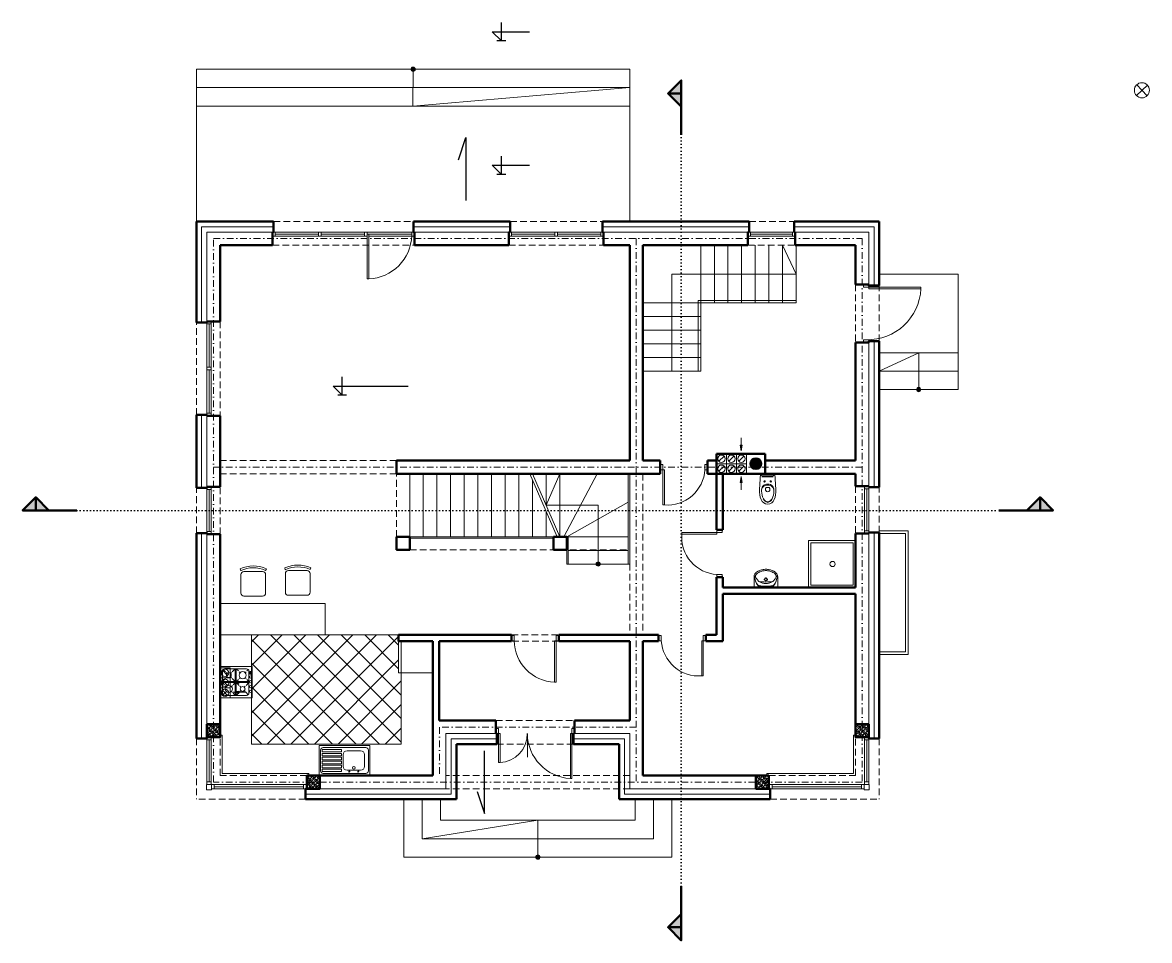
# Model space of a CAD drawing. Header units: millimetres. Extents: x 2435 to 7334, y 2827 to 6518.
# Drawn here: x 2435 to 4580, y 4749 to 6497 of the extents above; entities that cross this region are included whole.
import ezdxf

# ---------------------------------------------------------------- set-up
doc = ezdxf.new("R2010")
doc.units = ezdxf.units.MM
for name, pattern in [('DASHDOT', [25.4, 12.7, -6.35, 0, -6.35]), ('DASHED', [19.05, 12.7, -6.35]), ('DOT', [6.35, 0, -6.35])]:
    doc.linetypes.add(name, pattern=pattern)
doc.layers.add('A-meble', color=7, linetype='Continuous', lineweight=5, true_color=0x8a8a8a)
for name, color, linetype, lineweight in [('A-murowane', 6, 'Continuous', 50), ('A-osie', 7, 'DASHDOT', 5), ('A-p.widokowa', 5, 'Continuous', 15), ('A-pod', 5, 'DASHED', 15), ('A-schody', 2, 'Continuous', 0), ('A-stolarka', 1, 'Continuous', 5), ('A-w.ocieplenie', 4, 'BATTING', 5), ('A-wykończenie', 4, 'Continuous', 5), ('A17_OPIS_WARSTW', 32, 'Continuous', 9), ('B-linia przekrojowa', 40, 'DOT', 30), ('B-materiały', 9, 'Continuous', 0)]:
    doc.layers.add(name, color=color, linetype=linetype, lineweight=lineweight)
doc.layers.add('oznaczenia niedr', color=7, linetype='Continuous', lineweight=0, plot=False)
doc.layers.get('A17_OPIS_WARSTW').off()
doc.styles.add('APLUS', font='arial.ttf', dxfattribs={"width": 0.6})
doc.linetypes.add('BATTING', pattern='A,0.00254,-2.54,[134,ltypeshp.shx,S=2.54,R=0,X=-2.54,Y=0],-5.08,[134,ltypeshp.shx,S=2.54,R=180,X=2.54,Y=0],-2.54', length=10.16254)
pattern_1 = [(45, (-292.659, 2064.0664), (-3.535534, 3.535534), []), (45, (-289.134, 2064.0664), (-3.535534, 3.535534), [5, -2.5])]

# ---------------------------------------------------------------- blocks, each defined once
blk = doc.blocks.new('A$C7FE075C5')
at = {"layer": 'A-stolarka'}
for p, q in [((-5, 0), (-85, 0)), ((-85, -4), (-5, -4)), ((-85, -8), (-5, -8))]:
    blk.add_line(p, q, dxfattribs=at)
for points in [[(-90, 0), (-85, 0), (-85, -8), (-90, -8), (-90, 0)], [(-5, 0), (0, 0), (0, -8), (-5, -8), (-5, 0)]]:
    blk.add_lwpolyline(points, dxfattribs=at)
blk = doc.blocks.new('A$C77EB5EB5')
at = {"layer": 'A-stolarka'}
for p, q in [((-5, 0), (-175, 0)), ((-175, -4), (-92.5, -4)), ((-175, -8), (-92.5, -8)), ((-87.5, -4), (-5, -4)), ((-87.5, -8), (-5, -8))]:
    blk.add_line(p, q, dxfattribs=at)
for points in [[(-180, 0), (-175, 0), (-175, -8), (-180, -8), (-180, 0)], [(-92.5, 0), (-87.5, 0), (-87.5, -8), (-92.5, -8), (-92.5, 0)], [(-5, 0), (0, 0), (0, -8), (-5, -8), (-5, 0)]]:
    blk.add_lwpolyline(points, dxfattribs=at)
blk = doc.blocks.new('A$C386A056A')
at = {"layer": 'A-stolarka'}
for p, q in [((-25, 0), (-25, -90)), ((-17, 0), (-17, -90)), ((-25, -5), (-17, -5)), ((-21, -5), (-21, -85)), ((-25, -85), (-17, -85))]:
    blk.add_line(p, q, dxfattribs=at)
blk = doc.blocks.new('A$C6DA452C0')
at = {"layer": 'A-stolarka'}
for p, q in [((175, 8), (5, 8)), ((175, 4), (5, 4)), ((5, 0), (175, 0))]:
    blk.add_line(p, q, dxfattribs=at)
for points in [[(5, 0), (0, 0), (0, 8), (5, 8), (5, 0)], [(180, 0), (175, 0), (175, 8), (180, 8), (180, 0)]]:
    blk.add_lwpolyline(points, dxfattribs=at)
blk = doc.blocks.new('A$C4D3D61A9')
at = {"layer": 'A-stolarka'}
for points in [[(5, 5), (8, 5), (8, 72), (5, 72)], [(0, -5), (5, -5), (5, 5), (0, 5)], [(85, -5), (90, -5), (90, 5), (85, 5)]]:
    blk.add_lwpolyline(points, close=True, dxfattribs=at)
blk.add_arc((13.4, 0.4), 71.8, 3.6579, 94.2871, dxfattribs=at)
blk = doc.blocks.new('A$C2D106B1B')
at = {"layer": 'A-meble'}
for p, q in [((-52.4, 25.1), (-49.1, 23.6)), ((-41.2, 23.5), (-5.9, 23.5)), ((-47.1, -17.7), (-47.1, 17.7)), ((0, 17.7), (0, -17.7)), ((-52, -24.9), (-48.6, -23.8)), ((-5.9, -23.5), (-41.2, -23.5))]:
    blk.add_line(p, q, dxfattribs=at)
for centre, radius, start, end in [((2.9, 0.5), 60.5, 156.0391, 204.869), ((2.9, 0.5), 57, 156.0505, 205.2284), ((-41.2, 17.7), 5.89, 90, 180), ((-5.9, 17.7), 5.89, 0, 90), ((-41.2, -17.7), 5.89, 180, 270), ((-5.9, -17.7), 5.89, 270, 0)]:
    blk.add_arc(centre, radius, start, end, dxfattribs=at)
blk = doc.blocks.new('A$C7B764E71')
at = {"layer": 'A-meble'}
for points in [[(-90, 0), (-90, 90), (0, 90), (0, 0)], [(-85, 5), (-85, 85), (-5, 85), (-5, 5)]]:
    blk.add_lwpolyline(points, close=True, dxfattribs=at)
blk.add_circle((-43.9, 45), 5, dxfattribs=at)
at = {"layer": 'A-meble', "style": 'APLUS', "width": 0.8, "flags": 9}
blk.add_attdef('ESTCODE', (-90, 90), '', height=0.0213, dxfattribs=at)
blk = doc.blocks.new('A$C19D832B9')
at = {"layer": 'A-meble'}
blk.add_lwpolyline([(49.5, -12.6, -0.108747), (30.3, -15.5), (0, -13.5), (0, 13.5), (30.3, 15.5, -0.108747), (49.5, 12.6, -0.297002), (58.1, 0, -0.297002)], format="xyb", close=True, dxfattribs=at)
for points in [[(2.9, -13.7), (3.8, -11.4, 0.092626), (3.9, -10.6), (3.9, 10.3, 0.110215), (3.7, 11.1), (2.5, 13.7)], [(33.4, -11.5, 0.140223), (47.8, -8.2, 0.280577), (53.5, 0, 0.280577), (47.8, 8.2, 0.140223), (33.4, 11.5, 0.496783), (19.9, 0, 0.496783), (33.4, -11.5, -0.492052), (21.8, 0, -0.492052), (33.4, 11.5)], [(32.2, -3.9), (28.2, -3.9, -0.414214), (26.2, -1.9), (26.2, 0), (26.2, 1.8, -0.414214), (28.2, 3.8), (32.2, 3.8)], [(47.6, -8.4, 0.255814), (54.7, 0, 0.255814), (47.6, 8.4)]]:
    blk.add_lwpolyline(points, format="xyb", dxfattribs=at)
blk.add_lwpolyline([(6.1, -11), (6.1, 10.7)], dxfattribs=at)
for centre in [(14.8, 5.8), (14.8, -5.8)]:
    blk.add_circle(centre, 1.28, dxfattribs=at)
blk.add_arc((30.4, 0), 4.2, 294.6859, 65.3141, dxfattribs=at)
blk = doc.blocks.new('A$C40803298')
at = {"layer": 'A-meble', "linetype": 'Continuous'}
for p, q in [((0, -22.5), (0, 22.5)), ((0, 22.5), (19.5, 22.5)), ((0, 7.1), (0, -7.1)), ((15.6, 3.8), (15.6, 1.4)), ((11.8, 0), (14.2, 0)), ((15.6, -1.4), (15.6, -3.8)), ((17.1, 0), (19.5, 0)), ((0, -22.5), (19.5, -22.5))]:
    blk.add_line(p, q, dxfattribs=at)
for points in [[(29.2, 18.2), (28.2, 19.2), (27.2, 20.1), (26.1, 20.9), (24.9, 21.5), (23.6, 22), (22.2, 22.3), (20.9, 22.5), (19.5, 22.5)], [(2.4, 12.9), (2, 11.3), (1.7, 9.7), (1.5, 8.1), (1.3, 6.5), (1.1, 4.9), (1, 3.2), (0.9, 1.6), (0.9, 0)], [(0.9, 0), (0.9, -1.6), (1, -3.2), (1.1, -4.8), (1.3, -6.5), (1.5, -8.1), (1.7, -9.7), (2, -11.3), (2.3, -12.9)], [(3.7, 15), (3.4, 14.7), (3.2, 14.5), (3, 14.3), (2.8, 14), (2.7, 13.8), (2.6, 13.5), (2.4, 13.2), (2.4, 12.9)], [(3.7, 12.7), (3.5, 11.1), (3.3, 9.5), (3.1, 7.9), (3, 6.4), (2.9, 4.8), (2.8, 3.2), (2.8, 1.6), (2.8, 0)], [(2.8, 0), (2.8, -1.6), (2.8, -3.2), (2.9, -4.8), (3, -6.3), (3.1, -7.9), (3.3, -9.5), (3.5, -11.1), (3.7, -12.7)], [(22.5, 21.3), (20, 21.3), (17.5, 21), (15, 20.5), (12.5, 19.8), (10.2, 18.9), (7.9, 17.7), (5.7, 16.4), (3.7, 15)], [(5, 15), (4.7, 14.8), (4.5, 14.5), (4.3, 14.2), (4.1, 13.9), (4, 13.6), (3.8, 13.3), (3.8, 13), (3.7, 12.7)], [(22.5, 21.3), (20.1, 21.3), (17.8, 21), (15.4, 20.5), (13.1, 19.8), (10.9, 18.8), (8.8, 17.7), (6.8, 16.4), (5, 15)], [(11, 12), (10.2, 10.6), (9.6, 9.2), (9, 7.7), (8.6, 6.2), (8.3, 4.7), (8.1, 3.1), (8, 1.6), (8.1, 0)], [(8.1, 0), (8, -1.6), (8.1, -3.1), (8.3, -4.7), (8.6, -6.2), (9, -7.7), (9.6, -9.2), (10.2, -10.6), (11, -12)], [(11.7, 12.6), (11.3, 9.4), (11, 6.3), (10.8, 3.2), (10.7, 0), (10.8, -3.2), (11, -6.3), (11.3, -9.5), (11.7, -12.6)], [(20.7, 19.7), (19.2, 19.1), (17.8, 18.4), (16.5, 17.5), (15.2, 16.6), (14, 15.6), (12.9, 14.4), (11.9, 13.2), (11, 12)], [(26.4, 17.4), (25.9, 18), (25.2, 18.5), (24.6, 18.9), (23.8, 19.2), (23.1, 19.5), (22.3, 19.7), (21.5, 19.7), (20.7, 19.7)], [(31.7, 6.2), (31.4, 7.7), (30.9, 9.2), (30.4, 10.7), (29.8, 12.1), (29.1, 13.5), (28.3, 14.9), (27.4, 16.2), (26.4, 17.4)], [(31.1, 15.2), (30.9, 15.6), (30.7, 16), (30.5, 16.4), (30.2, 16.8), (30, 17.2), (29.7, 17.5), (29.4, 17.9), (29.2, 18.2)], [(34.9, 1.6), (34.8, 3.3), (34.5, 5.1), (34.2, 6.9), (33.7, 8.6), (33.2, 10.3), (32.6, 12), (31.9, 13.6), (31.1, 15.2)], [(31.7, -6.2), (32, -4.7), (32.3, -3.1), (32.4, -1.6), (32.4, 0), (32.4, 1.6), (32.3, 3.1), (32, 4.7), (31.7, 6.2)], [(34.9, -1.6), (35, -1.2), (35, -0.8), (35, -0.4), (35, 0), (35, 0.4), (35, 0.8), (35, 1.2), (34.9, 1.6)], [(2.3, -12.9), (2.4, -13.2), (2.5, -13.4), (2.7, -13.7), (2.8, -14), (3, -14.3), (3.2, -14.5), (3.4, -14.7), (3.7, -14.9)], [(3.7, -12.7), (3.7, -13), (3.8, -13.3), (3.9, -13.6), (4.1, -13.9), (4.3, -14.2), (4.5, -14.5), (4.7, -14.7), (4.9, -15)], [(3.7, -14.9), (5.7, -16.4), (7.9, -17.7), (10.1, -18.8), (12.5, -19.8), (14.9, -20.5), (17.4, -21), (19.9, -21.3), (22.5, -21.3)], [(4.9, -15), (6.8, -16.4), (8.8, -17.7), (10.9, -18.8), (13.1, -19.7), (15.4, -20.5), (17.7, -21), (20.1, -21.3), (22.5, -21.3)], [(11, -12), (11.9, -13.2), (12.9, -14.4), (14, -15.6), (15.2, -16.6), (16.5, -17.5), (17.8, -18.4), (19.2, -19.1), (20.7, -19.7)], [(19.5, -22.5), (20.9, -22.5), (22.2, -22.3), (23.6, -22), (24.9, -21.5), (26.1, -20.9), (27.2, -20.1), (28.2, -19.2), (29.2, -18.2)], [(20.7, -19.7), (21.5, -19.7), (22.3, -19.7), (23.1, -19.5), (23.8, -19.2), (24.6, -18.9), (25.2, -18.5), (25.9, -18), (26.4, -17.4)], [(26.4, -17.4), (27.4, -16.2), (28.3, -14.9), (29.1, -13.5), (29.8, -12.1), (30.4, -10.7), (30.9, -9.2), (31.4, -7.7), (31.7, -6.2)], [(29.2, -18.2), (29.4, -17.9), (29.7, -17.5), (30, -17.2), (30.2, -16.8), (30.5, -16.4), (30.7, -16), (30.9, -15.6), (31.1, -15.2)], [(31.1, -15.2), (31.9, -13.6), (32.6, -12), (33.2, -10.3), (33.7, -8.6), (34.2, -6.9), (34.5, -5.1), (34.8, -3.3), (34.9, -1.6)]]:
    blk.add_lwpolyline(points, dxfattribs=at)
for points in [[(12.7, 0), (13.5, -2.1), (15.6, -2.9), (17.8, -2.1), (18.6, 0), (17.8, 2.1), (15.6, 2.9), (13.5, 2.1)], [(13.5, 0), (14.1, -1.5), (15.6, -2.1), (17.2, -1.5), (17.8, 0), (17.2, 1.5), (15.6, 2.1), (14.1, 1.5)]]:
    blk.add_lwpolyline(points, close=True, dxfattribs=at)
blk = doc.blocks.new('A$C206D636A')
at = {"layer": 'A-murowane'}
h = blk.add_hatch(color=256, dxfattribs=at)
h.dxf.hatch_style = 1
h.paths.add_polyline_path([(-180, -416, 1), (-200, -416, 0.178765), (-197.6, -422.5), (-182.4, -422.5, 0.178765)])
h.paths.add_polyline_path([(-182.4, -422.5), (-197.6, -422.5, 0.460566)])
for p, q in [((-265, -397), (-265, -435)), ((-265, -397), (-172, -397)), ((-172, -397), (-172, -435))]:
    blk.add_line(p, q, dxfattribs=at)
blk.add_circle((-190, -416), 10, dxfattribs=at)
at = {"layer": 'A-p.widokowa'}
for p, q in [((-260.4, -411.4), (-250.6, -401.6)), ((-246, -397), (-246, -435)), ((-241.4, -411.4), (-231.6, -401.6)), ((-227, -397), (-227, -435)), ((-222.4, -411.4), (-212.6, -401.6)), ((-208, -397), (-208, -435)), ((-265, -416), (-208, -416)), ((-260.4, -430.4), (-250.6, -420.6)), ((-241.4, -430.4), (-231.6, -420.6)), ((-222.4, -430.4), (-212.6, -420.6))]:
    blk.add_line(p, q, dxfattribs=at)
for centre in [(-255.5, -406.5), (-236.5, -406.5), (-217.5, -406.5), (-255.5, -425.5), (-236.5, -425.5), (-217.5, -425.5)]:
    blk.add_circle(centre, 7, dxfattribs=at)
blk = doc.blocks.new('A$C3D9378BC')
at = {"layer": 'A-p.widokowa'}
h = blk.add_hatch(color=256, dxfattribs=at)
h.dxf.hatch_style = 1
h.paths.add_polyline_path([(2, 25), (0, 14.1), (3.9, 14.1)])
blk.add_lwpolyline([(3.9, 14.1), (2, 25), (0, 14.1)], close=True, dxfattribs=at)
blk.add_lwpolyline([(2, 14.1), (2, 0)], dxfattribs=at)
blk = doc.blocks.new('A$C31ED699E')
at = {"layer": 'A-stolarka'}
for points in [[(-10, 110), (-10, 105), (0, 105), (0, 110)], [(0, 105), (0, 102), (99.1, 102), (99.1, 105)], [(-10, 5), (-10, 0), (0, 0), (0, 5)]]:
    blk.add_lwpolyline(points, close=True, dxfattribs=at)
blk.add_arc((-2.6, 106.8), 101.9, 268.6726, 357.2758, dxfattribs=at)
blk = doc.blocks.new('A$C65A02EB3')
at = {"layer": 'A-meble'}
for p, q in [((61.3, 59.7), (0, 59.7)), ((0, 59.7), (0, 0)), ((4.6, 50.5), (4.6, 9.2)), ((5.9, 53.8), (10.3, 49.5)), ((50.5, 55.1), (9.2, 55.1)), ((11.7, 48), (14.3, 45.5)), ((21.8, 48), (19.3, 45.5)), ((28.9, 55.1), (23.3, 49.5)), ((28.9, 55.1), (28.9, 30.8)), ((30.8, 55.1), (34.9, 51)), ((30.8, 55.1), (30.8, 30.8)), ((36.4, 49.5), (38.9, 47)), ((47, 47), (49.5, 49.5)), ((51, 51), (53.8, 53.8)), ((55.1, 9.2), (55.1, 50.5)), ((59.9, 50.1), (56.5, 50.1)), ((56.5, 50.1), (56.5, 48.7)), ((56.5, 48.7), (59.9, 48.7)), ((56.5, 47), (56.5, 48.4)), ((56.5, 48.4), (59.9, 48.4)), ((59.9, 47), (56.5, 47)), ((56.5, 45.2), (56.5, 46.7)), ((56.5, 46.7), (59.9, 46.7)), ((59.9, 45.2), (56.5, 45.2)), ((59.9, 48.7), (59.9, 50.1)), ((59.9, 48.4), (59.9, 47)), ((59.9, 46.7), (59.9, 45.2)), ((61.3, 0), (61.3, 59.7)), ((4.6, 30.8), (10.3, 36.5)), ((4.6, 30.8), (28.9, 30.8)), ((8.7, 24.8), (4.6, 28.9)), ((4.6, 28.9), (28.9, 28.9)), ((12.7, 20.8), (10.2, 23.4)), ((11.7, 37.9), (14.3, 40.4)), ((21.8, 37.9), (19.3, 40.4)), ((20.8, 20.8), (23.4, 23.4)), ((28.9, 30.8), (23.3, 36.5)), ((24.8, 24.8), (28.9, 28.9)), ((28.9, 28.9), (28.9, 4.6)), ((30.8, 30.8), (34.9, 34.9)), ((30.8, 30.8), (55.1, 30.8)), ((30.8, 28.9), (55.1, 28.9)), ((36.5, 23.3), (30.8, 28.9)), ((30.8, 28.9), (30.8, 4.6)), ((36.4, 36.4), (38.9, 38.9)), ((40.4, 19.3), (37.9, 21.8)), ((48, 21.8), (45.5, 19.3)), ((47, 38.9), (49.5, 36.4)), ((55.1, 28.9), (49.5, 23.3)), ((51, 34.9), (55.1, 30.8)), ((0, 0), (61.3, 0)), ((8.7, 8.7), (5.9, 5.9)), ((9.2, 4.6), (50.5, 4.6)), ((12.7, 12.7), (10.2, 10.2)), ((20.8, 12.7), (23.4, 10.2)), ((24.8, 8.7), (28.9, 4.6)), ((36.5, 10.3), (30.8, 4.6)), ((40.4, 14.3), (37.9, 11.7)), ((48, 11.7), (45.5, 14.3)), ((53.8, 5.9), (49.5, 10.3))]:
    blk.add_line(p, q, dxfattribs=at)
for centre, radius in [((16.8, 43), 4.58), ((43, 43), 6.76), ((16.8, 16.8), 6.76), ((58.3, 39.7), 2.18), ((58.3, 30.5), 2.18), ((58.3, 21.3), 2.18), ((43, 16.8), 4.58), ((58.3, 12.2), 2.18)]:
    blk.add_circle(centre, radius, dxfattribs=at)
for centre, start, end in [((9.2, 50.5), 90, 180), ((50.5, 50.5), 0, 90), ((9.2, 9.2), 180, 270), ((50.5, 9.2), 270, 0)]:
    blk.add_arc(centre, 4.6, start, end, dxfattribs=at)
blk = doc.blocks.new('A$C4FEF13A8')
at = {"layer": 'A-meble'}
for p, q in [((0, -48.1), (0, 48.1)), ((0, 48.1), (57.7, 48.1)), ((9.2, 45.7), (48.5, 45.7)), ((57.7, -48.1), (57.7, 48.1)), ((4.4, -40.9), (4.4, 40.9)), ((7.8, 5.8), (7.8, 42.3)), ((7.8, 42.3), (12.6, 42.3)), ((12.6, 5.8), (12.6, 42.3)), ((15.2, 5.8), (15.2, 42.3)), ((15.2, 42.3), (20.1, 42.3)), ((20.1, 5.8), (20.1, 42.3)), ((22.7, 5.8), (22.7, 42.3)), ((22.7, 42.3), (27.5, 42.3)), ((27.5, 5.8), (27.5, 42.3)), ((30.2, 5.8), (30.2, 42.3)), ((30.2, 42.3), (35, 42.3)), ((35, 5.8), (35, 42.3)), ((37.6, 5.8), (37.6, 42.3)), ((37.6, 42.3), (42.4, 42.3)), ((42.4, 5.8), (42.4, 42.3)), ((45.1, 5.8), (45.1, 42.3)), ((45.1, 42.3), (49.9, 42.3)), ((49.9, 5.8), (49.9, 42.3)), ((53.3, -40.9), (53.3, 40.9)), ((7.8, 5.8), (12.6, 5.8)), ((15.2, 5.8), (20.1, 5.8)), ((17.6, 2.4), (40, 2.4)), ((22.7, 5.8), (27.5, 5.8)), ((30.2, 5.8), (35, 5.8)), ((37.6, 5.8), (42.4, 5.8)), ((45.1, 5.8), (49.9, 5.8)), ((10.4, -30.8), (10.4, -4.8)), ((47.3, -30.8), (47.3, -4.8)), ((17.6, -38), (40, -38)), ((0, -48.1), (57.7, -48.1)), ((9.2, -45.7), (48.5, -45.7))]:
    blk.add_line(p, q, dxfattribs=at)
for centre, radius in [((7.8, -9.2), 0.961), ((14.8, -17.8), 2.4), ((7.8, -26.3), 0.961)]:
    blk.add_circle(centre, radius, dxfattribs=at)
for centre, radius, start, end in [((9.2, 40.9), 4.81, 90, 180), ((48.5, 40.9), 4.81, 0, 90), ((17.6, -4.8), 7.21, 90, 180), ((40, -4.8), 7.21, 0, 90), ((9.2, -40.9), 4.81, 180, 270), ((17.6, -30.8), 7.21, 180, 270), ((40, -30.8), 7.21, 270, 0), ((48.5, -40.9), 4.81, 270, 0)]:
    blk.add_arc(centre, radius, start, end, dxfattribs=at)
blk = doc.blocks.new('A$C443F3476')
at = {"layer": 'A-p.widokowa'}
for p, q in [((19, 57), (0, 57)), ((4.6, 52.4), (14.4, 42.6)), ((19, 57), (19, 0)), ((19, 38), (0, 38)), ((4.6, 33.4), (14.4, 23.6)), ((19, 19), (0, 19)), ((19, 0), (0, 0)), ((4.6, 14.4), (14.4, 4.6))]:
    blk.add_line(p, q, dxfattribs=at)
for centre in [(9.5, 47.5), (9.5, 28.5), (9.5, 9.5)]:
    blk.add_circle(centre, 7, dxfattribs=at)
blk = doc.blocks.new('A$C560A2D75')
at = {"layer": 'A-murowane'}
h = blk.add_hatch(color=256, dxfattribs=at)
h.dxf.hatch_style = 1
h.paths.add_polyline_path([(-78.5, 25), (-53.5, 0), (-103.5, 0)])
blk.add_line((-103.5, 0), (0, 0), dxfattribs=at)
blk.add_lwpolyline([(-78.5, 0), (-78.5, 25), (-53.5, 0), (-103.5, 0), (-78.5, 25)], dxfattribs=at)
blk = doc.blocks.new('A$C7E556D42')
at = {"layer": 'B-linia przekrojowa'}
for p, q in [((-877, -1515.3), (-877, 18.8)), ((-2027.5, -800), (-272.5, -800))]:
    blk.add_line(p, q, dxfattribs=at)
at = {"layer": 'A17_OPIS_WARSTW', "xscale": -1, "rotation": 90}
blk.add_blockref('A$C560A2D75', (-877, -84.7), dxfattribs=at)
at = {"layer": 'A17_OPIS_WARSTW'}
blk.add_blockref('A$C560A2D75', (-2027.5, -800), dxfattribs=at)
at = {"layer": 'A17_OPIS_WARSTW', "xscale": -1}
blk.add_blockref('A$C560A2D75', (-272.5, -800), dxfattribs=at)
at = {"layer": 'A17_OPIS_WARSTW', "rotation": 90}
blk.add_blockref('A$C560A2D75', (-877, -1515.3), dxfattribs=at)

msp = doc.modelspace()

# ---------------------------------------------------------------- hatches: boundary and pattern name
at = {"layer": 'A-meble'}
h = msp.add_hatch(dxfattribs=at)
h.set_pattern_fill('NET', color=256, scale=10, angle=45)
h.set_pattern_definition([(45, (-292.66, 2064.066), (-22.45064, 22.45064), []), (135, (-292.66, 2064.066), (-22.45064, -22.45064), [])])
h.paths.add_polyline_path([(2870.7, 5330.7), (3150.7, 5330.7), (3150.7, 5258.7), (3155.7, 5258.7), (3155.7, 5122.7), (2870.7, 5122.7)])
edge = h.paths.add_edge_path(flags=16)
edge.add_line((3010.7, 5330.7), (3150.7, 5330.7))
at = {"layer": 'A-schody', "ltscale": 0.8}
h = msp.add_hatch(color=256, dxfattribs=at)
h.dxf.hatch_style = 1
edge = h.paths.add_edge_path()
edge.add_arc((3178.2, 6407.7), 4.09, 0, 360)
h = msp.add_hatch(color=256, dxfattribs=at)
h.dxf.hatch_style = 1
edge = h.paths.add_edge_path()
edge.add_arc((4140.7, 5797.7), 4.09, 0, 360)
h = msp.add_hatch(color=256, dxfattribs=at)
h.dxf.hatch_style = 1
edge = h.paths.add_edge_path()
edge.add_arc((3530.7, 5465.7), 4.09, 0, 360)
h = msp.add_hatch(color=256, dxfattribs=at)
h.dxf.hatch_style = 1
edge = h.paths.add_edge_path()
edge.add_arc((3415.7, 4907.7), 4.09, 0, 360)
at = {"layer": 'B-materiały'}
h = msp.add_hatch(dxfattribs=at)
h.set_pattern_fill('JIS_STN_1E', color=256, scale=5)
h.set_pattern_definition(pattern_1)
h.paths.add_polyline_path([(2785.7, 5160.7), (2785.7, 5135.7), (2810.7, 5135.7), (2810.7, 5160.7)])
h = msp.add_hatch(dxfattribs=at)
h.set_pattern_fill('JIS_STN_1E', color=256, scale=5)
h.set_pattern_definition(pattern_1)
h.paths.add_polyline_path([(4045.7, 5160.7), (4045.7, 5135.7), (4020.7, 5135.7), (4020.7, 5160.7)])
h = msp.add_hatch(dxfattribs=at)
h.set_pattern_fill('JIS_STN_1E', color=256, scale=5)
h.set_pattern_definition(pattern_1)
h.paths.add_polyline_path([(2975.7, 5062.7), (2975.7, 5037.7), (3000.7, 5037.7), (3000.7, 5062.7)])
h = msp.add_hatch(dxfattribs=at)
h.set_pattern_fill('JIS_STN_1E', color=256, scale=5)
h.set_pattern_definition(pattern_1)
h.paths.add_polyline_path([(3855.7, 5062.7), (3855.7, 5037.7), (3830.7, 5037.7), (3830.7, 5062.7)])

# ---------------------------------------------------------------- linework, layer by layer
for p, q in [((3328.7, 6479.2), (3346.2, 6461.7)), ((3328.7, 6479.2), (3399.9, 6479.2)), ((3346.2, 6461.7), (3346.2, 6496.7)), ((3354.5, 6461.7), (3337.9, 6461.7)), ((3328.7, 6224.8), (3399.9, 6224.8)), ((3328.7, 6224.8), (3346.2, 6207.3)), ((3346.2, 6207.3), (3346.2, 6242.3)), ((3354.5, 6207.3), (3337.9, 6207.3)), ((3043.5, 5787), (3043.5, 5822)), ((3026, 5804.5), (3168.6, 5804.5)), ((3026, 5804.5), (3043.5, 5787)), ((3051.7, 5787), (3035.2, 5787))]:
    msp.add_line(p, q)
for points in [[(3264.6, 6235.4), (3278.6, 6277.5), (3278.6, 6157.9)], [(3300.1, 5032.5), (3314.2, 4990.4), (3314.2, 5110)]]:
    msp.add_lwpolyline(points)
at = {"layer": 'A-meble'}
for p, q in [((3010.7, 5390.7), (2810.7, 5390.7)), ((3010.7, 5330.7), (3010.7, 5390.7)), ((2870.7, 5330.7), (2810.7, 5330.7)), ((2810.7, 5330.7), (3010.7, 5330.7)), ((2870.7, 5122.7), (2870.7, 5330.7)), ((3010.7, 5330.7), (3150.7, 5330.7)), ((3155.7, 5318.7), (3155.7, 5122.7)), ((3155.7, 5122.7), (2870.7, 5122.7))]:
    msp.add_line(p, q, dxfattribs=at)
msp.add_lwpolyline([(3150.7, 5318.7), (3150.7, 5258.7), (3215.7, 5258.7)], dxfattribs=at)
at = {"layer": 'A-murowane'}
for p, q in [((2765.7, 6117.7), (2912.7, 6117.7)), ((2765.7, 5925.7), (2765.7, 6117.7)), ((3178.7, 6117.7), (3362.7, 6117.7)), ((3538.7, 6117.7), (3817.7, 6117.7)), ((3903.7, 6117.7), (4065.7, 6117.7)), ((4065.7, 6117.7), (4065.7, 5995.7)), ((2910.7, 6072.7), (2910.7, 6097.7)), ((3180.7, 6072.7), (3180.7, 6097.7)), ((3360.7, 6072.7), (3360.7, 6097.7)), ((3540.7, 6072.7), (3540.7, 6097.7)), ((3815.7, 6072.7), (3815.7, 6097.7)), ((3905.7, 6072.7), (3905.7, 6097.7)), ((2810.7, 5927.7), (2810.7, 6072.7)), ((2810.7, 6072.7), (2910.7, 6072.7)), ((3180.7, 6072.7), (3360.7, 6072.7)), ((3540.7, 6072.7), (3590.7, 6072.7)), ((3590.7, 6072.7), (3590.7, 5662.7)), ((3615.7, 6072.7), (3815.7, 6072.7)), ((3615.7, 6072.7), (3615.7, 5662.7)), ((3905.7, 6072.7), (4020.7, 6072.7)), ((4020.7, 6072.7), (4020.7, 5997.7)), ((4020.7, 5997.7), (4045.7, 5997.7)), ((2785.7, 5927.7), (2810.7, 5927.7)), ((4020.7, 5887.7), (4020.7, 5662.7)), ((4020.7, 5887.7), (4045.7, 5887.7)), ((4065.7, 5889.7), (4065.7, 5611.7)), ((2765.7, 5610.7), (2765.7, 5749.7)), ((2785.7, 5747.7), (2810.7, 5747.7)), ((2810.7, 5612.7), (2810.7, 5747.7)), ((3146.7, 5637.7), (3146.7, 5662.7)), ((3146.7, 5662.7), (3590.7, 5662.7)), ((3648.7, 5662.7), (3615.7, 5662.7)), ((3648.7, 5662.7), (3648.7, 5637.7)), ((3738.7, 5662.7), (3738.7, 5637.7)), ((3738.7, 5662.7), (3755.7, 5662.7)), ((3838.7, 5662.7), (3837.7, 5662.7)), ((4020.7, 5662.7), (3848.7, 5662.7)), ((3648.7, 5637.7), (3146.7, 5637.7)), ((4020.7, 5637.7), (3738.7, 5637.7)), ((3755.7, 5637.7), (3755.7, 5530.7)), ((3767.7, 5637.7), (3767.7, 5530.7)), ((4020.7, 5637.7), (4020.7, 5613.7)), ((2785.7, 5612.7), (2810.7, 5612.7)), ((4020.7, 5613.7), (4045.7, 5613.7)), ((4045.7, 5613.7), (4045.7, 5611.7)), ((4045.7, 5611.7), (4065.7, 5611.7)), ((2765.7, 5133.7), (2765.7, 5524.7)), ((2785.7, 5522.7), (2810.7, 5522.7)), ((2810.7, 5135.7), (2810.7, 5522.7)), ((3755.7, 5530.7), (3767.7, 5530.7)), ((4020.7, 5523.7), (4020.7, 5420.7)), ((4020.7, 5523.7), (4045.7, 5523.7)), ((4045.7, 5525.7), (4065.7, 5525.7)), ((4045.7, 5523.7), (4045.7, 5525.7)), ((4065.7, 5133.7), (4065.7, 5525.7)), ((3755.7, 5440.7), (3755.7, 5330.7)), ((3755.7, 5440.7), (3767.7, 5440.7)), ((3767.7, 5440.7), (3767.7, 5420.7)), ((3767.7, 5420.7), (4020.7, 5420.7)), ((3767.7, 5408.7), (3767.7, 5318.7)), ((3767.7, 5408.7), (4020.7, 5408.7)), ((4020.7, 5408.7), (4020.7, 5160.7)), ((3365.7, 5330.7), (3150.7, 5330.7)), ((3365.7, 5330.7), (3365.7, 5318.7)), ((3455.7, 5330.7), (3455.7, 5318.7)), ((3645.7, 5330.7), (3455.7, 5330.7)), ((3645.7, 5330.7), (3645.7, 5318.7)), ((3735.7, 5330.7), (3735.7, 5318.7)), ((3755.7, 5330.7), (3735.7, 5330.7)), ((3215.7, 5318.7), (3215.7, 5062.7)), ((3365.7, 5318.7), (3227.7, 5318.7)), ((3227.7, 5318.7), (3227.7, 5167.7)), ((3590.7, 5318.7), (3455.7, 5318.7)), ((3590.7, 5318.7), (3590.7, 5167.7)), ((3615.7, 5318.7), (3615.7, 5062.7)), ((3645.7, 5318.7), (3615.7, 5318.7)), ((3767.7, 5318.7), (3735.7, 5318.7)), ((3335.7, 5167.7), (3227.7, 5167.7)), ((3335.7, 5167.7), (3335.7, 5142.7)), ((3485.7, 5167.7), (3485.7, 5142.7)), ((3590.7, 5167.7), (3485.7, 5167.7)), ((2810.7, 5135.7), (2785.7, 5135.7)), ((4020.7, 5135.7), (4045.7, 5135.7)), ((3337.7, 5122.7), (3260.7, 5122.7)), ((3260.7, 5017.7), (3260.7, 5122.7)), ((3570.7, 5122.7), (3483.7, 5122.7)), ((3570.7, 5122.7), (3570.7, 5017.7)), ((3215.7, 5062.7), (2975.7, 5062.7)), ((2975.7, 5037.7), (2975.7, 5062.7)), ((3830.7, 5062.7), (3615.7, 5062.7)), ((3260.7, 5017.7), (2973.7, 5017.7)), ((3570.7, 5017.7), (3857.7, 5017.7))]:
    msp.add_line(p, q, dxfattribs=at)
for points in [[(2910.7, 6097.7), (2912.7, 6097.7), (2912.7, 6117.7)], [(3178.7, 6117.7), (3178.7, 6097.7), (3180.7, 6097.7)], [(3362.7, 6117.7), (3362.7, 6097.7), (3360.7, 6097.7)], [(3538.7, 6117.7), (3538.7, 6097.7), (3540.7, 6097.7)], [(3815.7, 6097.7), (3817.7, 6097.7), (3817.7, 6117.7)], [(3903.7, 6117.7), (3903.7, 6097.7), (3905.7, 6097.7)], [(4045.7, 5997.7), (4045.7, 5995.7), (4065.7, 5995.7)], [(2785.7, 5927.7), (2785.7, 5925.7), (2765.7, 5925.7)], [(4045.7, 5887.7), (4045.7, 5889.7), (4065.7, 5889.7)], [(2785.7, 5747.7), (2785.7, 5749.7), (2765.7, 5749.7)], [(2785.7, 5612.7), (2785.7, 5610.7), (2765.7, 5610.7)], [(2765.7, 5524.7), (2785.7, 5524.7), (2785.7, 5522.7)], [(3215.7, 5318.7), (3150.7, 5318.7), (3150.7, 5330.7), (3215.7, 5330.7)], [(2785.7, 5135.7), (2785.7, 5133.7), (2765.7, 5133.7)], [(3337.7, 5122.7), (3337.7, 5142.7), (3335.7, 5142.7)], [(3483.7, 5122.7), (3483.7, 5142.7), (3485.7, 5142.7)], [(4045.7, 5135.7), (4045.7, 5133.7), (4065.7, 5133.7)], [(2975.7, 5037.7), (2973.7, 5037.7), (2973.7, 5017.7)], [(3855.7, 5037.7), (3857.7, 5037.7), (3857.7, 5017.7)]]:
    msp.add_lwpolyline(points, dxfattribs=at)
for points in [[(3146.7, 5517.7), (3146.7, 5492.7), (3171.7, 5492.7), (3171.7, 5517.7)], [(3445.7, 5517.7), (3445.7, 5492.7), (3470.7, 5492.7), (3470.7, 5517.7)], [(2785.7, 5160.7), (2785.7, 5135.7), (2810.7, 5135.7), (2810.7, 5160.7)], [(4045.7, 5160.7), (4045.7, 5135.7), (4020.7, 5135.7), (4020.7, 5160.7)], [(2975.7, 5062.7), (2975.7, 5037.7), (3000.7, 5037.7), (3000.7, 5062.7)], [(3855.7, 5062.7), (3855.7, 5037.7), (3830.7, 5037.7), (3830.7, 5062.7)]]:
    msp.add_lwpolyline(points, close=True, dxfattribs=at)
at = {"layer": 'A-osie'}
for p, q in [((2798.2, 5050.2), (2798.2, 6085.2)), ((2798.2, 6085.2), (4033.2, 6085.2)), ((3603.2, 6085.2), (3603.2, 5050.2)), ((4033.2, 6085.2), (4033.2, 5050.2)), ((4033.2, 5650.2), (2798.2, 5650.2)), ((3228.2, 5155.2), (3228.2, 5062.7)), ((3603.2, 5155.2), (3228.2, 5155.2)), ((4033.2, 5050.2), (2798.2, 5050.2))]:
    msp.add_line(p, q, dxfattribs=at)
at = {"layer": 'A-p.widokowa'}
for points in [[(4065.7, 5528.7), (4120.7, 5528.7), (4120.7, 5293.7), (4065.7, 5293.7)], [(4065.7, 5523.7), (4115.7, 5523.7), (4115.7, 5298.7), (4065.7, 5298.7)], [(2814.7, 5066.7), (2814.7, 5139.7), (2810.7, 5139.7)], [(4016.7, 5066.7), (4016.7, 5139.7), (4020.7, 5139.7)], [(2814.7, 5066.7), (2979.7, 5066.7), (2979.7, 5062.7)], [(4016.7, 5066.7), (3851.7, 5066.7), (3851.7, 5062.7)]]:
    msp.add_lwpolyline(points, dxfattribs=at)
at = {"layer": 'A-pod'}
for p, q in [((2912.7, 6117.7), (3178.7, 6117.7)), ((3362.7, 6117.7), (3538.7, 6117.7)), ((3817.7, 6117.7), (3903.7, 6117.7)), ((2910.7, 6072.7), (3180.7, 6072.7)), ((3360.7, 6072.7), (3540.7, 6072.7)), ((3815.7, 6072.7), (3905.7, 6072.7)), ((4020.7, 5997.7), (4020.7, 5887.7)), ((4065.7, 5889.7), (4065.7, 5995.7)), ((2765.7, 5749.7), (2765.7, 5925.7)), ((2810.7, 5927.7), (2810.7, 5747.7)), ((3146.7, 5662.7), (2810.7, 5662.7)), ((3146.7, 5637.7), (2810.7, 5637.7)), ((3146.7, 5517.7), (3146.7, 5637.7)), ((3171.7, 5517.7), (3171.7, 5637.7)), ((3590.7, 5637.7), (3590.7, 5330.7)), ((3615.7, 5637.7), (3615.7, 5330.7)), ((2765.7, 5524.7), (2765.7, 5610.7)), ((2810.7, 5522.7), (2810.7, 5612.7)), ((4020.7, 5613.7), (4020.7, 5523.7)), ((4065.7, 5525.7), (4065.7, 5611.7)), ((3171.7, 5517.7), (3590.7, 5517.7)), ((3171.7, 5492.7), (3590.7, 5492.7)), ((3365.7, 5330.7), (3455.7, 5330.7)), ((3455.7, 5318.7), (3365.7, 5318.7)), ((3335.7, 5167.7), (3485.7, 5167.7)), ((2765.7, 5133.7), (2765.7, 5017.7)), ((2810.7, 5062.7), (2810.7, 5135.7)), ((4020.7, 5062.7), (4020.7, 5135.7)), ((4065.7, 5133.7), (4065.7, 5017.7)), ((3337.7, 5122.7), (3483.7, 5122.7)), ((2975.7, 5062.7), (2810.7, 5062.7)), ((3590.7, 5062.7), (3240.7, 5062.7)), ((3855.7, 5062.7), (4020.7, 5062.7)), ((3590.7, 5037.7), (3240.7, 5037.7)), ((2973.7, 5017.7), (2765.7, 5017.7)), ((3857.7, 5017.7), (4065.7, 5017.7))]:
    msp.add_line(p, q, dxfattribs=at)
at = {"layer": 'A-schody'}
for p, q in [((2765.7, 6407.7), (3590.7, 6407.7)), ((2765.7, 6117.7), (2765.7, 6407.7)), ((3178.2, 6407.7), (3177.9, 6337.7)), ((3590.7, 6117.7), (3590.7, 6407.7)), ((2765.7, 6372.7), (3590.7, 6372.7)), ((3177.9, 6337.7), (3590.7, 6372.7)), ((2765.2, 6337.7), (3590.7, 6337.7)), ((3725.7, 5962.7), (3725.7, 6072.7)), ((3751.7, 5962.7), (3751.7, 6072.7)), ((3777.7, 5962.7), (3777.7, 6072.7)), ((3803.7, 5962.7), (3803.7, 6072.7)), ((3829.7, 5962.7), (3829.7, 6072.7)), ((3855.7, 5962.7), (3855.7, 6072.7)), ((3881.7, 5962.7), (3881.7, 6072.7)), ((3907.7, 6017.7), (3881.7, 6072.7)), ((3907.7, 5962.7), (3907.7, 6072.7)), ((3907.7, 6017.7), (3670.7, 6017.7)), ((3670.7, 5832.7), (3670.7, 6017.7)), ((4065.7, 6017.7), (4215.7, 6017.7)), ((4215.7, 5797.7), (4215.7, 6017.7)), ((3720.7, 5967.7), (3907.7, 5967.7)), ((3720.7, 5967.7), (3720.7, 5832.7)), ((3725.7, 5962.7), (3615.7, 5962.7)), ((3725.7, 5962.7), (3907.7, 5962.7)), ((3725.7, 5962.7), (3725.7, 5832.7)), ((3725.7, 5936.7), (3615.7, 5936.7)), ((3725.7, 5910.7), (3615.7, 5910.7)), ((3725.7, 5884.7), (3615.7, 5884.7)), ((3725.7, 5858.7), (3615.7, 5858.7)), ((4065.7, 5867.7), (4215.7, 5867.7)), ((4140.7, 5867.7), (4065.7, 5832.7)), ((4140.7, 5797.7), (4140.7, 5867.7)), ((3725.7, 5832.7), (3615.7, 5832.7)), ((4065.7, 5832.7), (4215.7, 5832.7)), ((4065.7, 5797.7), (4215.7, 5797.7)), ((3171.7, 5517.7), (3171.7, 5637.7)), ((3197.7, 5517.7), (3197.7, 5637.7)), ((3223.7, 5517.7), (3223.7, 5637.7)), ((3249.7, 5517.7), (3249.7, 5637.7)), ((3275.7, 5517.7), (3275.7, 5637.7)), ((3301.7, 5517.7), (3301.7, 5637.7)), ((3327.7, 5517.7), (3327.7, 5637.7)), ((3353.7, 5517.7), (3353.7, 5637.7)), ((3379.7, 5517.7), (3379.7, 5637.7)), ((3405.7, 5517.7), (3405.7, 5625.2)), ((3431.7, 5577.7), (3431.7, 5637.7)), ((3457.7, 5517.7), (3457.7, 5637.7)), ((3465, 5517.7), (3528.8, 5637.7)), ((3587.7, 5465.7), (3587.7, 5637.7)), ((3590.7, 5465.7), (3590.7, 5637.7)), ((3470.7, 5517.7), (3587.7, 5583.4)), ((3431.7, 5517.7), (3431.7, 5565.2)), ((3171.7, 5517.7), (3457.7, 5517.7)), ((3171.7, 5514.7), (3445.7, 5514.7)), ((3470.7, 5517.7), (3587.7, 5517.7)), ((3470.7, 5465.7), (3470.7, 5517.7)), ((3473.7, 5465.7), (3473.7, 5517.7)), ((3473.7, 5491.7), (3587.7, 5491.7)), ((3470.7, 5465.7), (3590.7, 5465.7)), ((3160.7, 5017.7), (3160.7, 4907.7)), ((3195.7, 5017.7), (3195.7, 4942.7)), ((3230.7, 5017.7), (3230.7, 4977.7)), ((3600.7, 5017.7), (3600.7, 4977.7)), ((3635.7, 5017.7), (3635.7, 4942.7)), ((3670.7, 5017.7), (3670.7, 4907.7)), ((3415.7, 4977.7), (3195.7, 4942.7)), ((3230.7, 4977.7), (3600.7, 4977.7)), ((3415.7, 4907.7), (3415.7, 4977.7)), ((3195.7, 4942.7), (3635.7, 4942.7)), ((3160.7, 4907.7), (3670.7, 4907.7))]:
    msp.add_line(p, q, dxfattribs=at)
at = {"layer": 'A-schody', "ltscale": 0.8}
for p, q in [((3452.2, 5517.7), (3400.2, 5637.7)), ((3457.7, 5517.7), (3405.7, 5637.7)), ((3431.7, 5577.7), (3457.7, 5637.7)), ((3431.7, 5577.7), (3530.7, 5577.7)), ((3530.7, 5465.7), (3530.7, 5577.7))]:
    msp.add_line(p, q, dxfattribs=at)
for centre in [(3178.2, 6407.7), (4140.7, 5797.7), (3530.7, 5465.7), (3415.7, 4907.7)]:
    msp.add_circle(centre, 4.09, dxfattribs=at)
at = {"layer": 'A-stolarka'}
for p, q in [((2998.2, 6097.7), (2915.7, 6097.7)), ((2915.7, 6093.8), (2998.2, 6093.8)), ((3175.7, 6097.7), (3003.2, 6097.7)), ((3003.2, 6093.7), (3085.7, 6093.7)), ((3090.7, 6093.7), (3175.7, 6093.7)), ((2998.2, 6089.7), (2915.7, 6089.7)), ((3003.2, 6089.7), (3090.7, 6089.7)), ((3093.7, 6089.7), (3175.7, 6089.7)), ((2785.7, 5927.7), (2785.7, 5747.7)), ((2785.7, 5922.7), (2793.7, 5922.7)), ((2789.7, 5922.7), (2789.7, 5840.2)), ((2793.7, 5927.7), (2793.7, 5747.7)), ((2785.7, 5840.2), (2793.7, 5840.2)), ((2785.7, 5835.2), (2793.7, 5835.2)), ((2789.7, 5835.2), (2789.7, 5752.7)), ((2785.7, 5752.7), (2793.7, 5752.7)), ((3395.7, 5142.7), (3395.7, 5097.8))]:
    msp.add_line(p, q, dxfattribs=at)
for points in [[(2910.7, 6097.7), (2915.7, 6097.7), (2915.7, 6089.7), (2910.7, 6089.7), (2910.7, 6097.7)], [(2998.2, 6097.7), (3003.2, 6097.7), (3003.2, 6089.8), (2998.2, 6089.8), (2998.2, 6097.7)], [(3085.7, 6097.7), (3090.7, 6097.7), (3090.7, 6089.7), (3085.7, 6089.7), (3085.7, 6097.7)], [(3090.7, 6093.7), (3090.7, 6008.7), (3093.7, 6008.7), (3093.7, 6093.7)], [(3175.7, 6097.7), (3180.7, 6097.7), (3180.7, 6089.7), (3175.7, 6089.7), (3175.7, 6097.7)], [(2784.7, 5045.7), (2784.7, 5035.7), (2794.7, 5035.7), (2794.7, 5045.7), (2784.7, 5045.7)], [(4046.7, 5045.7), (4046.7, 5035.7), (4036.7, 5035.7), (4036.7, 5045.7), (4046.7, 5045.7)]]:
    msp.add_lwpolyline(points, dxfattribs=at)
for points in [[(3370.7, 5329.7), (3365.7, 5329.7), (3365.7, 5319.7), (3370.7, 5319.7)], [(3455.7, 5329.7), (3450.7, 5329.7), (3450.7, 5319.7), (3455.7, 5319.7)], [(3450.7, 5319.7), (3447.7, 5319.7), (3447.7, 5240.6), (3450.7, 5240.6)], [(3340.7, 5152.7), (3335.7, 5152.7), (3335.7, 5142.7), (3340.7, 5142.7)], [(3485.7, 5152.7), (3480.7, 5152.7), (3480.7, 5142.7), (3485.7, 5142.7)], [(3343.7, 5142.7), (3340.7, 5142.7), (3340.7, 5087.8), (3343.7, 5087.8)], [(3480.7, 5142.7), (3477.7, 5142.7), (3477.7, 5057.1), (3480.7, 5057.1)]]:
    msp.add_lwpolyline(points, close=True, dxfattribs=at)
for centre, radius, start, end in [((3090.5, 6093.8), 85.2, 272.104, 358.2443), ((3450.6, 5320.5), 79.9, 180.5436, 267.905), ((3341.4, 5142), 54.3, 272.3894, 0.8013), ((3482.7, 5144), 87, 180.8031, 266.6845)]:
    msp.add_arc(centre, radius, start, end, dxfattribs=at)
at = {"layer": 'A-w.ocieplenie'}
for p, q in [((2912.7, 6107.7), (2775.7, 6107.7)), ((2775.7, 5925.7), (2775.7, 6107.7)), ((3178.7, 6107.7), (3362.7, 6107.7)), ((3538.7, 6107.7), (3817.7, 6107.7)), ((3903.7, 6107.7), (4055.7, 6107.7)), ((4055.7, 5995.7), (4055.7, 6107.7)), ((4055.7, 5611.7), (4055.7, 5889.7)), ((2775.7, 5610.7), (2775.7, 5749.7)), ((2775.7, 5133.7), (2775.7, 5524.7)), ((4055.7, 5133.7), (4055.7, 5525.7)), ((3337.7, 5132.7), (3250.7, 5132.7)), ((3250.7, 5132.7), (3250.7, 5027.7)), ((3483.7, 5132.7), (3580.7, 5132.7)), ((3580.7, 5132.7), (3580.7, 5027.7)), ((2973.7, 5027.7), (3250.7, 5027.7)), ((3857.7, 5027.7), (3580.7, 5027.7))]:
    msp.add_line(p, q, dxfattribs=at)
at = {"layer": 'A-wykończenie'}
for p, q in [((2785.7, 6097.7), (2910.7, 6097.7)), ((2785.7, 5927.7), (2785.7, 6097.7)), ((3180.7, 6097.7), (3360.7, 6097.7)), ((3540.7, 6097.7), (3815.7, 6097.7)), ((3815.7, 6097.7), (3817.7, 6097.7)), ((3903.7, 6097.7), (4045.7, 6097.7)), ((4045.7, 6097.7), (4045.7, 5997.7)), ((4045.7, 5997.7), (4045.7, 5995.7)), ((4045.7, 5887.7), (4045.7, 5889.7)), ((4045.7, 5887.7), (4045.7, 5613.7)), ((2785.7, 5612.7), (2785.7, 5747.7)), ((4045.7, 5613.7), (4045.7, 5611.7)), ((2785.7, 5135.7), (2785.7, 5522.7)), ((4045.7, 5523.7), (4045.7, 5525.7)), ((4045.7, 5523.7), (4045.7, 5160.7)), ((3240.7, 5142.7), (3240.7, 5037.7)), ((3335.7, 5142.7), (3240.7, 5142.7)), ((3590.7, 5142.7), (3485.7, 5142.7)), ((3590.7, 5142.7), (3590.7, 5037.7)), ((3240.7, 5037.7), (2975.7, 5037.7)), ((3830.7, 5037.7), (3590.7, 5037.7))]:
    msp.add_line(p, q, dxfattribs=at)
at = {"layer": 'oznaczenia niedr'}
for p, q in [((4576.2, 6377.6), (4555.2, 6357.9)), ((4565.7, 6367.7), (4555.8, 6378.2)), ((4565.7, 6367.7), (4575.5, 6357.2))]:
    msp.add_line(p, q, dxfattribs=at)
msp.add_circle((4565.7, 6367.7), 14.4, dxfattribs=at)

# ---------------------------------------------------------------- block references
for name, p in [('A$C31ED699E', (4045.7, 5887.7)), ('A$C206D636A', (4020.7, 6072.7))]:
    msp.add_blockref(name, p)
at = {"layer": 'A-meble'}
for name, p, rotation in [('A$C19D832B9', (3853.3, 5637.7), 270), ('A$C40803298', (3849.8, 5420.7), 90)]:
    msp.add_blockref(name, p, dxfattribs=dict(at, rotation=rotation))
at = {"layer": 'A-murowane'}
msp.add_blockref('A$C386A056A', (2810.7, 5612.7), dxfattribs=at)
at = {"layer": 'A-p.widokowa', "xscale": -1, "rotation": 180}
msp.add_blockref('A$C3D9378BC', (3800.9, 5706.1), dxfattribs=at)
at = {"layer": 'A-p.widokowa'}
msp.add_blockref('A$C3D9378BC', (3800.9, 5607.1), dxfattribs=at)
at = {"layer": 'A-p.widokowa', "rotation": 90}
for p in [(2860.6, 5238.4), (2860.6, 5219.4)]:
    msp.add_blockref('A$C3D9378BC', p, dxfattribs=at)
at = {"layer": 'A-schody'}
msp.add_blockref('A$C7B764E71', (4020.7, 5420.7), dxfattribs=at)
at = {"layer": 'A-stolarka'}
for name, p in [('A$C77EB5EB5', (3540.7, 6097.7)), ('A$C7FE075C5', (3905.7, 6097.7)), ('A$C6DA452C0', (2794.7, 5037.7))]:
    msp.add_blockref(name, p, dxfattribs=at)
at = {"layer": 'A-stolarka', "xscale": -1}
for name, p, rotation in [('A$C4D3D61A9', (3648.7, 5650.2), 180), ('A$C4D3D61A9', (3761.7, 5530.7), 90), ('A$C7FE075C5', (4037.7, 5045.7), 90.00000000000416)]:
    msp.add_blockref(name, p, dxfattribs=dict(at, rotation=rotation))
at = {"layer": 'A-stolarka'}
for name, p, rotation in [('A$C7FE075C5', (4045.7, 5523.7), 270), ('A$C4D3D61A9', (3735.7, 5324.7), 180), ('A$C7FE075C5', (2793.7, 5045.7), 270)]:
    msp.add_blockref(name, p, dxfattribs=dict(at, rotation=rotation))
at = {"layer": 'A-stolarka', "xscale": -1}
msp.add_blockref('A$C6DA452C0', (4036.7, 5037.7), dxfattribs=at)
at = {"layer": 'A17_OPIS_WARSTW'}
for name, p, rotation in [('A$C2D106B1B', (2873.8, 5404.4), 270), ('A$C2D106B1B', (2958.7, 5406.1), 270), ('A$C4FEF13A8', (3047.6, 5062.7), 90)]:
    msp.add_blockref(name, p, dxfattribs=dict(at, rotation=rotation))
for name in ['A$C65A02EB3', 'A$C443F3476']:
    msp.add_blockref(name, (2810.7, 5211), dxfattribs=at)
at = {"layer": 'B-linia przekrojowa'}
msp.add_blockref('A$C7E556D42', (4565.7, 6367.7), dxfattribs=at)

doc.saveas('drawing.dxf')
